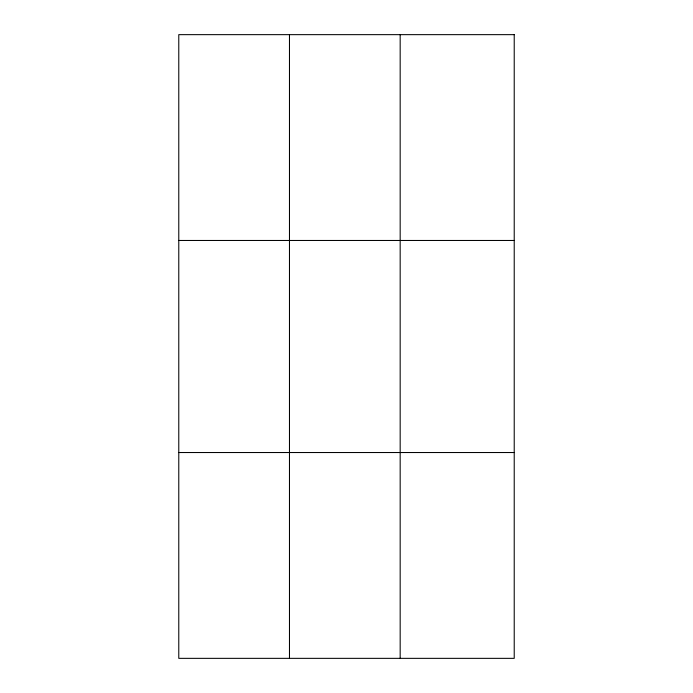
<?xml version="1.0" encoding="UTF-8"?>
<svg xmlns="http://www.w3.org/2000/svg" width="693" height="693" viewBox="0 0 693 693"><rect width="100%" height="100%" fill="white"/><g stroke="black" fill="none" stroke-linecap="round" stroke-linejoin="round"><path stroke-width="1.04" d="M289.475 658.35L289.475 34.65M400.173 658.35L400.173 34.65M178.777 240.471L514.223 240.471M178.777 452.529L514.223 452.529M514.223 34.65L514.223 658.35L178.777 658.35L178.777 34.65L514.223 34.65"/></g></svg>
